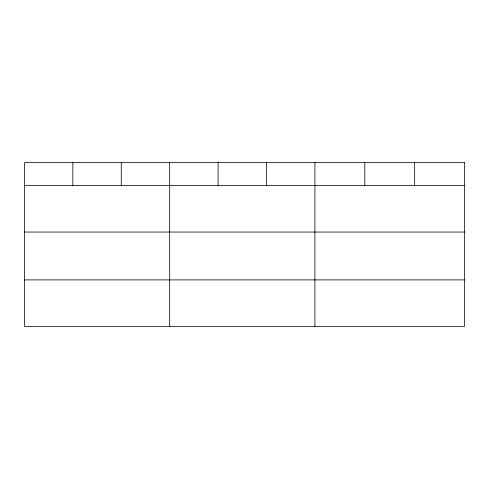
<?xml version="1.0" encoding="UTF-8"?>
<svg xmlns="http://www.w3.org/2000/svg" width="489" height="489" viewBox="0 0 489 489"><rect width="100%" height="100%" fill="white"/><g stroke="black" fill="none" stroke-linecap="round" stroke-linejoin="round"><path stroke-width="0.73" d="M24.45 185.594L464.55 185.594M24.45 232.043L464.55 232.043M24.45 279.897L464.55 279.897M414.672 162.648L414.672 185.594M364.794 162.648L364.794 185.594M314.916 162.648L314.916 326.352M266.505 162.648L266.505 185.594M218.094 162.648L218.094 185.594M169.683 162.648L169.683 326.352M121.272 162.648L121.272 185.594M72.861 162.648L72.861 185.594M464.55 162.648L24.45 162.648L24.45 326.352L464.55 326.352L464.55 162.648"/></g></svg>
